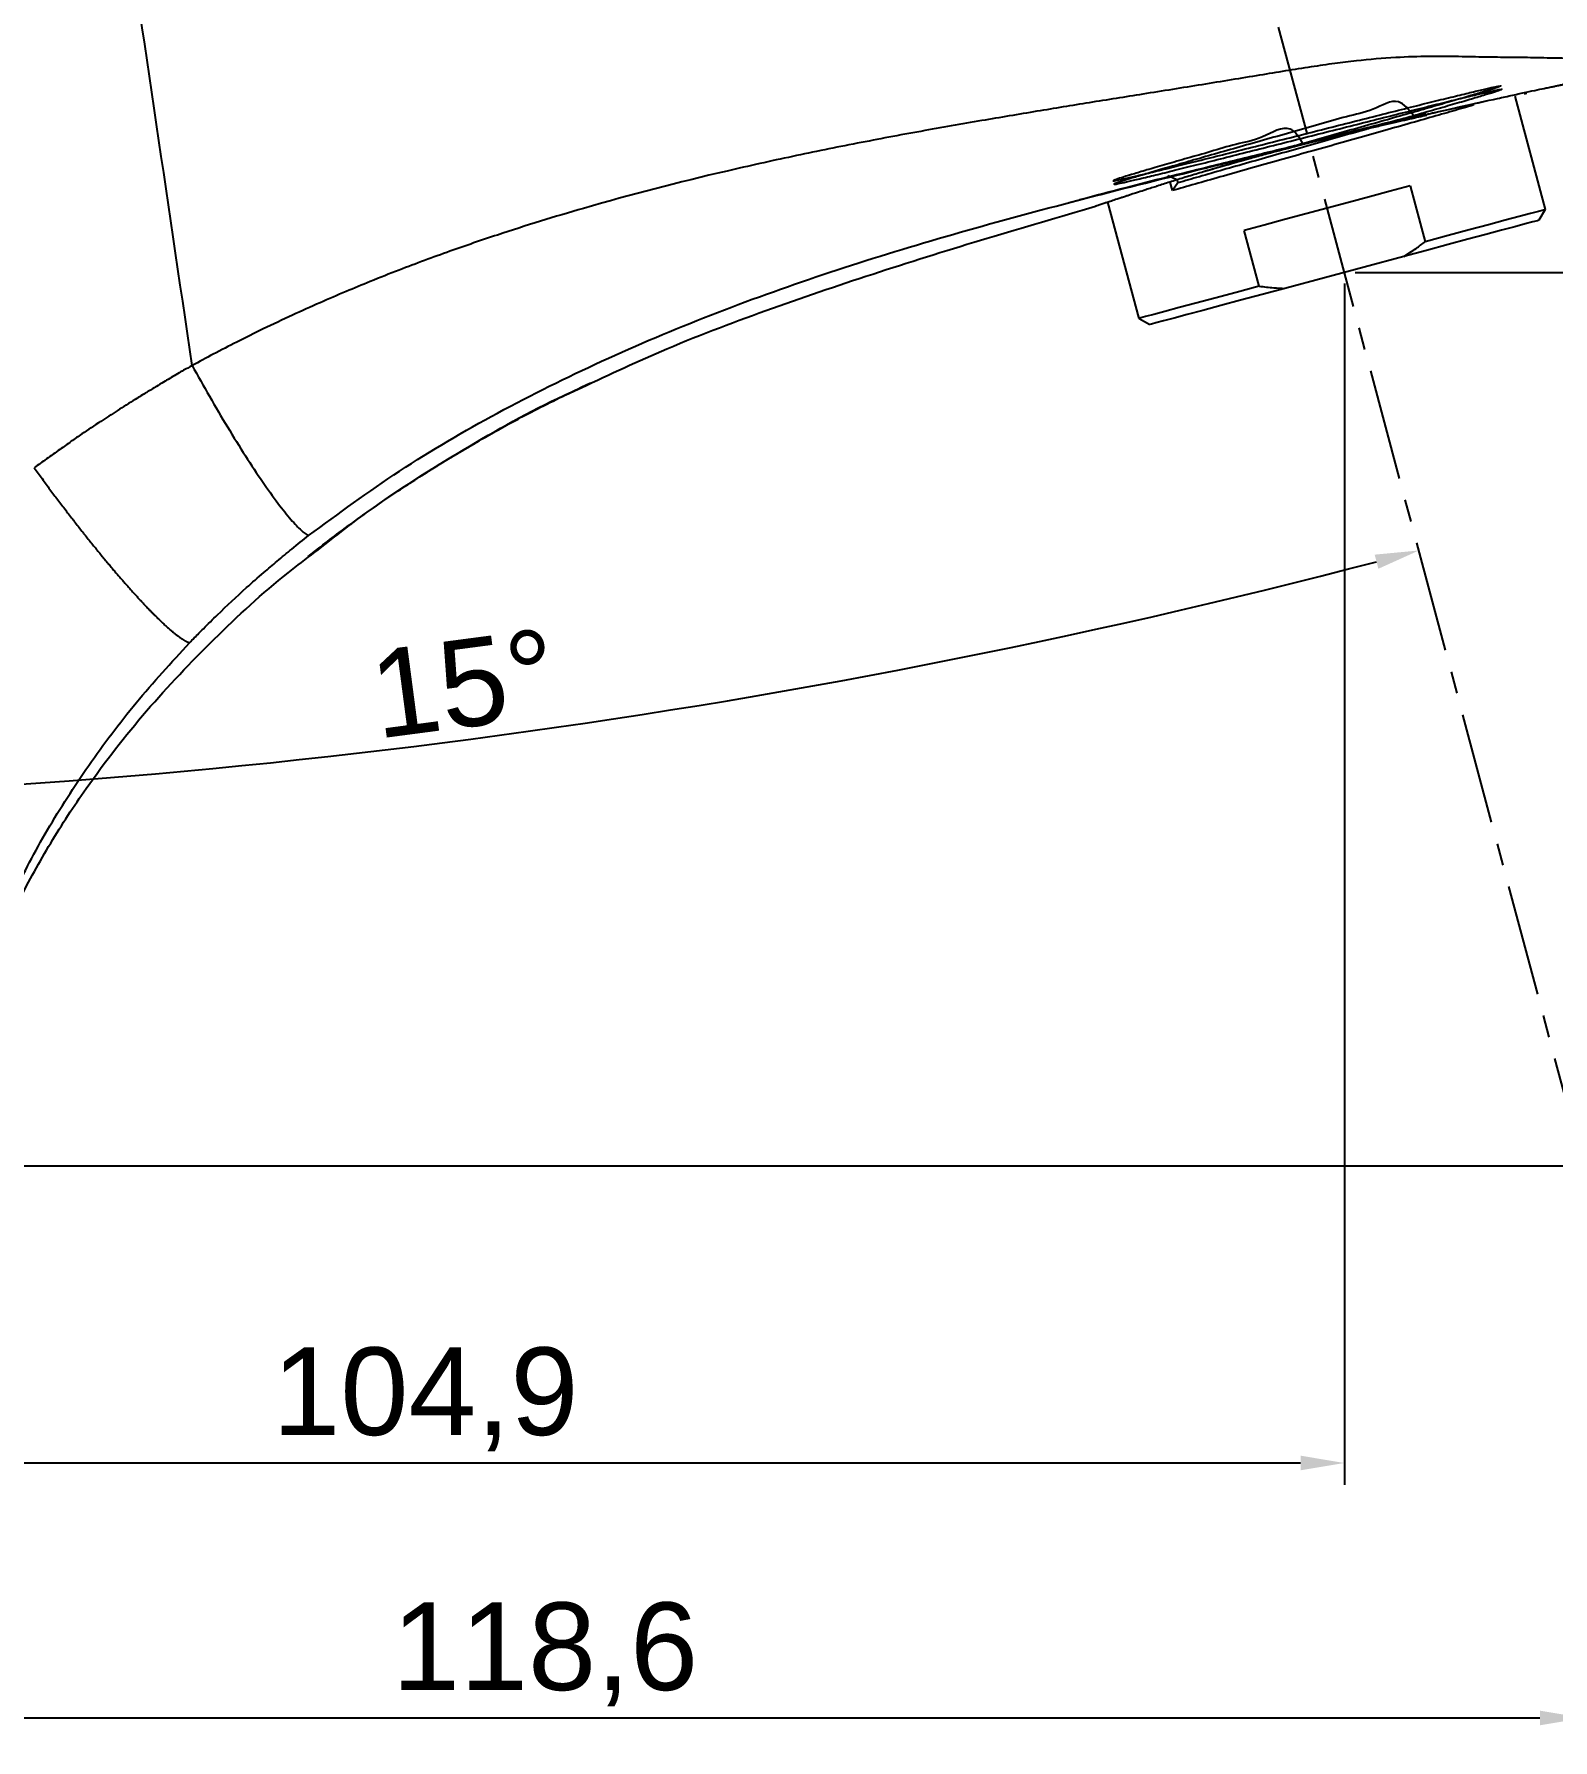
# Model space of a CAD drawing. Header units: millimetres. Extents: x 1261 to 1854, y -639 to -219.
# Drawn here: x 1434 to 1520.7, y -517.2 to -419.8 of the extents above; entities that cross this region are included whole.
import ezdxf

# ---------------------------------------------------------------- set-up
doc = ezdxf.new("R2010")
doc.units = ezdxf.units.MM
doc.header["$LTSCALE"] = 0.1
doc.linetypes.add('CENTERX2', pattern=[101.6, 63.5, -12.7, 12.7, -12.7])
doc.layers.get('0').update_dxf_attribs({"lineweight": 13})
doc.layers.add('CENTER', color=1, linetype='CENTERX2')
doc.layers.add('DIM', color=3, linetype='Continuous', lineweight=9)
doc.styles.get("Standard").update_dxf_attribs({"font": 'arial.ttf'})
doc.dimstyles.new('ISO-25', dxfattribs={"dimtxt": 2.5, "dimasz": 2.5, "dimexe": 1.25, "dimexo": 0.625, "dimtad": 1, "dimtxsty": 'Standard', "dimcen": 2.5, "dimadec": 0, "dimazin": 0, "dimtfac": 1, "dimtmove": 0, "dimatfit": 3, "dimfxl": 0, "dimarcsym": 0})

# ---------------------------------------------------------------- blocks, each defined once
blk = doc.blocks.new('*D19')
at = {"layer": 'Defpoints', "color": 0}
for p in [(1508.832, -433.412), (1403.894, -484.426), (1508.832, -501.382)]:
    blk.add_point(p, dxfattribs=at)
at = {"layer": 'DIM', "color": 3, "linetype": 'ByBlock', "lineweight": -2}
for p, q in [((1508.832, -434.037), (1508.832, -502.632)), ((1403.894, -485.051), (1403.894, -502.632)), ((1406.394, -501.382), (1506.332, -501.382))]:
    blk.add_line(p, q, dxfattribs=at)
at = {"layer": 'DIM', "color": 3}
for points in [[(1406.394, -500.965), (1406.394, -501.799), (1403.894, -501.382)], [(1506.332, -500.965), (1506.332, -501.799), (1508.832, -501.382)]]:
    blk.add_solid(points, dxfattribs=at)
at = {"layer": 'DIM', "color": 3, "insert": (1456.363, -497.752), "char_height": 5, "attachment_point": 5}
blk.add_mtext('104,9', dxfattribs=at)
blk = doc.blocks.new('*D20')
at = {"layer": 'Defpoints', "color": 0}
for p in [(1403.894, -484.426), (1522.502, -484.426), (1522.502, -515.941)]:
    blk.add_point(p, dxfattribs=at)
at = {"layer": 'DIM', "color": 3, "linetype": 'ByBlock', "lineweight": -2}
for p, q in [((1403.894, -485.051), (1403.894, -517.191)), ((1522.502, -485.051), (1522.502, -517.191)), ((1406.394, -515.941), (1520.002, -515.941))]:
    blk.add_line(p, q, dxfattribs=at)
at = {"layer": 'DIM', "color": 3}
for points in [[(1406.394, -515.524), (1406.394, -516.358), (1403.894, -515.941)], [(1520.002, -515.524), (1520.002, -516.358), (1522.502, -515.941)]]:
    blk.add_solid(points, dxfattribs=at)
at = {"layer": 'DIM', "color": 3, "insert": (1463.198, -512.311), "char_height": 5, "attachment_point": 5}
blk.add_mtext('118,6', dxfattribs=at)
blk = doc.blocks.new('*D21')
at = {"layer": 'Defpoints', "color": 0}
for p in [(1508.832, -433.412), (1543.484, -433.412), (1522.502, -484.426)]:
    blk.add_point(p, dxfattribs=at)
at = {"layer": 'DIM', "color": 3, "linetype": 'ByBlock', "lineweight": -2}
for p, q in [((1509.457, -433.412), (1544.734, -433.412)), ((1543.484, -481.926), (1543.484, -435.912)), ((1523.127, -484.426), (1544.734, -484.426))]:
    blk.add_line(p, q, dxfattribs=at)
at = {"layer": 'DIM', "color": 3}
for points in [[(1543.067, -435.912), (1543.901, -435.912), (1543.484, -433.412)], [(1543.067, -481.926), (1543.901, -481.926), (1543.484, -484.426)]]:
    blk.add_solid(points, dxfattribs=at)
at = {"layer": 'DIM', "color": 3, "insert": (1540.306, -458.919), "char_height": 5, "attachment_point": 5, "rotation": 90}
blk.add_mtext('51', dxfattribs=at)
blk = doc.blocks.new('*D22')
at = {"layer": 'Defpoints', "color": 0}
for p in [(1488.861, -365.385), (1563.411, -365.385), (1428.318, -484.426)]:
    blk.add_point(p, dxfattribs=at)
at = {"layer": 'DIM', "color": 3, "linetype": 'ByBlock', "lineweight": -2}
for p, q in [((1489.486, -365.385), (1564.661, -365.385)), ((1563.411, -481.926), (1563.411, -367.885)), ((1428.943, -484.426), (1564.661, -484.426))]:
    blk.add_line(p, q, dxfattribs=at)
at = {"layer": 'DIM', "color": 3}
for points in [[(1562.994, -367.885), (1563.828, -367.885), (1563.411, -365.385)], [(1562.994, -481.926), (1563.828, -481.926), (1563.411, -484.426)]]:
    blk.add_solid(points, dxfattribs=at)
at = {"layer": 'DIM', "color": 3, "insert": (1560.233, -424.905), "char_height": 5, "attachment_point": 5, "rotation": 90}
blk.add_mtext('119', dxfattribs=at)
blk = doc.blocks.new('*D24')
at = {"layer": 'Defpoints', "color": 0}
for p in [(1403.894, -367.966), (1504.018, -415.445), (1440.663, -462.057), (1522.502, -484.426), (1403.894, -510.787)]:
    blk.add_point(p, dxfattribs=at)
at = {"layer": 'DIM', "color": 3, "linetype": 'ByBlock', "lineweight": -2}
blk.add_arc((1403.894, -41.776), 421.886, 270.33952, 284.66051, dxfattribs=at)
at = {"layer": 'DIM', "color": 3}
for points in [[(1510.563, -449.524), (1510.776, -450.33), (1513.086, -449.287)], [(1406.395, -464.072), (1406.392, -463.238), (1403.894, -463.663)]]:
    blk.add_solid(points, dxfattribs=at)
at = {"layer": 'DIM', "color": 3, "insert": (1458.546, -456.903), "char_height": 5, "attachment_point": 5, "rotation": 7.50002}
blk.add_mtext('15°', dxfattribs=at)

msp = doc.modelspace()

# ---------------------------------------------------------------- linework, layer by layer
at = {"color": 7, "linetype": 'Continuous', "lineweight": 25}
for p, q in [((1518.559, -423.347), (1520.294, -429.823)), ((1498.78, -427.874), (1499.275, -428.104)), ((1498.807, -427.975), (1498.78, -427.874)), ((1499.013, -428.744), (1498.881, -428.251)), ((1499.327, -428.298), (1499.013, -428.744)), ((1499.275, -428.104), (1499.327, -428.298)), ((1512.59, -428.471), (1513.444, -431.658)), ((1494.956, -428.957), (1493.11, -429.431)), ((1495.218, -428.855), (1495.191, -428.866)), ((1497.112, -436.034), (1495.334, -429.401)), ((1520.294, -429.823), (1519.94, -430.435)), ((1503.961, -434.199), (1503.107, -431.012)), ((1512.226, -432.502), (1505.438, -434.321)), ((1497.112, -436.034), (1497.724, -436.388)), ((1464.38, -440.403), (1465.544, -439.874)), ((1464.38, -440.403), (1465.544, -439.874)), ((1465.266, -439.963), (1465.783, -439.706)), ((1465.266, -439.963), (1465.783, -439.706))]:
    msp.add_line(p, q, dxfattribs=at)
at = {"color": 8, "linetype": 'Continuous', "lineweight": 25}
msp.add_line((1494.628, -429.629), (1494.633, -429.628), dxfattribs=at)
msp.add_line((1494.628, -429.629), (1494.633, -429.628), dxfattribs=at)
at = {"color": 7, "linetype": 'Continuous', "lineweight": 25, "flags": 128}
for points in [[(1512.59, -428.471), (1511.452, -428.776), (1510.273, -429.091), (1509.068, -429.414), (1507.849, -429.741), (1506.63, -430.068), (1505.424, -430.391), (1504.246, -430.706), (1503.107, -431.012)], [(1519.94, -430.435), (1519.852, -430.459), (1519.589, -430.529), (1519.156, -430.645), (1518.559, -430.805), (1517.807, -431.007), (1516.913, -431.246), (1515.891, -431.52), (1514.757, -431.824), (1513.529, -432.153), (1512.226, -432.502)], [(1520.294, -429.823), (1520.199, -429.848), (1519.918, -429.924), (1519.454, -430.048), (1518.814, -430.219), (1518.01, -430.435), (1517.054, -430.691), (1515.963, -430.983), (1514.753, -431.307), (1513.444, -431.658)], [(1503.961, -434.199), (1502.653, -434.55), (1501.443, -434.874), (1500.351, -435.166), (1499.395, -435.423), (1498.591, -435.638), (1497.952, -435.809), (1497.488, -435.934), (1497.206, -436.009), (1497.112, -436.034)], [(1505.438, -434.321), (1504.135, -434.67), (1502.907, -434.999), (1501.773, -435.303), (1500.751, -435.577), (1499.857, -435.816), (1499.106, -436.018), (1498.509, -436.178), (1498.075, -436.294), (1497.812, -436.364), (1497.724, -436.388)]]:
    msp.add_lwpolyline(points, dxfattribs=at)
at = {"color": 7, "linetype": 'Continuous', "lineweight": 25}
msp.add_open_spline([(1443.05, -438.729), (1441.602, -428.939), (1440.155, -419.148), (1438.707, -409.357)], degree=3, dxfattribs=at)
msp.add_open_spline([(1443.05, -438.729), (1441.602, -428.939), (1440.155, -419.148), (1438.707, -409.357)], degree=3, dxfattribs=at)
for points, knots in [([(1523.604, -421.182), (1523.603, -421.183), (1523.601, -421.184), (1523.587, -421.185), (1523.557, -421.184), (1523.491, -421.184), (1523.353, -421.185), (1523.06, -421.188), (1522.613, -421.198), (1522.008, -421.2), (1521.278, -421.188), (1520.481, -421.172), (1519.49, -421.15), (1518.316, -421.138), (1517.121, -421.127), (1516.139, -421.108), (1515.083, -421.087), (1513.633, -421.074), (1511.672, -421.13), (1509.863, -421.286), (1508.248, -421.487), (1506.406, -421.75), (1504.436, -422.079), (1502.355, -422.424), (1500.135, -422.783), (1497.43, -423.218), (1494.293, -423.718), (1491.224, -424.22), (1488.019, -424.76), (1484.594, -425.361), (1480.99, -426.036), (1477.298, -426.784), (1472.075, -427.947), (1466.443, -429.399), (1461.195, -431.018), (1457.694, -432.217), (1455.274, -433.113), (1453.301, -433.893), (1451.793, -434.517), (1450.311, -435.155), (1448.733, -435.865), (1447.15, -436.612), (1445.645, -437.357), (1444.294, -438.055), (1443.449, -438.513), (1443.05, -438.729)], [0, 0, 0, 0, 0.004014, 0.01204, 0.019756, 0.026615, 0.0442, 0.0613, 0.080071, 0.09784, 0.113712, 0.128937, 0.141739, 0.161209, 0.178965, 0.188134, 0.197475, 0.216843, 0.237994, 0.262544, 0.275863, 0.290584, 0.322495, 0.340014, 0.358315, 0.394656, 0.427835, 0.460106, 0.49424, 0.531858, 0.571428, 0.611582, 0.652415, 0.742639, 0.797597, 0.828133, 0.861055, 0.880166, 0.895989, 0.91329, 0.931766, 0.951364, 0.969273, 0.985485, 1, 1, 1, 1]), ([(1523.604, -421.182), (1523.603, -421.183), (1523.601, -421.184), (1523.587, -421.185), (1523.557, -421.184), (1523.491, -421.184), (1523.353, -421.185), (1523.06, -421.188), (1522.613, -421.198), (1522.008, -421.2), (1521.278, -421.188), (1520.481, -421.172), (1519.49, -421.15), (1518.316, -421.138), (1517.121, -421.127), (1516.139, -421.108), (1515.083, -421.087), (1513.633, -421.074), (1511.672, -421.13), (1509.863, -421.286), (1508.248, -421.487), (1506.406, -421.75), (1504.436, -422.079), (1502.355, -422.424), (1500.135, -422.783), (1497.43, -423.218), (1494.293, -423.718), (1491.224, -424.22), (1488.019, -424.76), (1484.594, -425.361), (1480.99, -426.036), (1477.298, -426.784), (1472.075, -427.947), (1466.443, -429.399), (1461.195, -431.018), (1457.694, -432.217), (1455.274, -433.113), (1453.301, -433.893), (1451.793, -434.517), (1450.311, -435.155), (1448.733, -435.865), (1447.15, -436.612), (1445.645, -437.357), (1444.294, -438.055), (1443.449, -438.513), (1443.05, -438.729)], [0, 0, 0, 0, 0.004014, 0.01204, 0.019756, 0.026615, 0.0442, 0.0613, 0.080071, 0.09784, 0.113712, 0.128937, 0.141739, 0.161209, 0.178965, 0.188134, 0.197475, 0.216843, 0.237994, 0.262544, 0.275863, 0.290584, 0.322495, 0.340014, 0.358315, 0.394656, 0.427835, 0.460106, 0.49424, 0.531858, 0.571428, 0.611582, 0.652415, 0.742639, 0.797597, 0.828133, 0.861055, 0.880166, 0.895989, 0.91329, 0.931766, 0.951364, 0.969273, 0.985485, 1, 1, 1, 1]), ([(1449.699, -448.44), (1451.405, -447.18), (1454.856, -444.635), (1460.489, -441.357), (1466.429, -438.403), (1472.642, -435.791), (1479.06, -433.475), (1485.655, -431.437), (1492.378, -429.597), (1499.182, -427.866), (1504.583, -426.553), (1508.532, -425.587), (1511.001, -424.988), (1513.377, -424.427), (1515.609, -423.917), (1517.287, -423.544), (1518.463, -423.286), (1519.495, -423.062), (1520.126, -422.929), (1520.502, -422.851), (1520.634, -422.823), (1520.753, -422.799), (1520.86, -422.777), (1520.954, -422.758), (1521.042, -422.739), (1521.09, -422.73), (1521.131, -422.722), (1521.17, -422.714), (1521.179, -422.712), (1521.184, -422.711), (1521.187, -422.711), (1521.205, -422.707), (1521.262, -422.693), (1521.356, -422.669), (1521.43, -422.648), (1521.451, -422.642), (1521.449, -422.644), (1521.397, -422.66), (1521.345, -422.676), (1521.306, -422.685), (1521.302, -422.686)], [0, 0, 0, 0, 0.076791, 0.155233, 0.235186, 0.316412, 0.398576, 0.481664, 0.565733, 0.650209, 0.735041, 0.766594, 0.797488, 0.827339, 0.856154, 0.88474, 0.89892, 0.912835, 0.941417, 0.946339, 0.951293, 0.956275, 0.961286, 0.966325, 0.97139, 0.976221, 0.980071, 0.983155, 0.984454, 0.985203, 0.985615, 0.986362, 0.987861, 0.989883, 0.991917, 0.992865, 0.993817, 0.99592, 0.999561, 1, 1, 1, 1]), ([(1449.699, -448.44), (1451.405, -447.18), (1454.856, -444.635), (1460.489, -441.357), (1466.429, -438.403), (1472.642, -435.791), (1479.06, -433.475), (1485.655, -431.437), (1492.378, -429.597), (1499.182, -427.866), (1504.583, -426.553), (1508.532, -425.587), (1511.001, -424.988), (1513.377, -424.427), (1515.609, -423.917), (1517.287, -423.544), (1518.463, -423.286), (1519.495, -423.062), (1520.126, -422.929), (1520.502, -422.851), (1520.634, -422.823), (1520.753, -422.799), (1520.86, -422.777), (1520.954, -422.758), (1521.042, -422.739), (1521.09, -422.73), (1521.131, -422.722), (1521.17, -422.714), (1521.179, -422.712), (1521.184, -422.711), (1521.187, -422.711), (1521.205, -422.707), (1521.262, -422.693), (1521.356, -422.669), (1521.43, -422.648), (1521.451, -422.642), (1521.449, -422.644), (1521.397, -422.66), (1521.345, -422.676), (1521.306, -422.685), (1521.302, -422.686)], [0, 0, 0, 0, 0.076791, 0.155233, 0.235186, 0.316412, 0.398576, 0.481664, 0.565733, 0.650209, 0.735041, 0.766594, 0.797488, 0.827339, 0.856154, 0.88474, 0.89892, 0.912835, 0.941417, 0.946339, 0.951293, 0.956275, 0.961286, 0.966325, 0.97139, 0.976221, 0.980071, 0.983155, 0.984454, 0.985203, 0.985615, 0.986362, 0.987861, 0.989883, 0.991917, 0.992865, 0.993817, 0.99592, 0.999561, 1, 1, 1, 1]), ([(1506.469, -426.057), (1506.247, -425.697), (1505.696, -424.803), (1504.109, -425.82), (1502.637, -426.067), (1501.179, -426.528), (1499.854, -426.894), (1498.665, -427.24), (1497.645, -427.536), (1496.813, -427.784), (1496.188, -427.975), (1495.781, -428.108), (1495.604, -428.179), (1495.658, -428.189), (1495.944, -428.136), (1496.454, -428.023), (1497.179, -427.853), (1498.103, -427.629), (1499.209, -427.357), (1500.47, -427.043), (1501.862, -426.694), (1503.356, -426.317), (1504.92, -425.922), (1506.521, -425.517), (1508.127, -425.111), (1509.702, -424.713), (1511.214, -424.331), (1512.632, -423.975), (1513.926, -423.652), (1515.069, -423.37), (1516.036, -423.135), (1516.808, -422.952), (1517.369, -422.826), (1517.706, -422.759), (1517.813, -422.754), (1517.688, -422.812), (1517.334, -422.931), (1516.756, -423.109), (1515.971, -423.344), (1514.991, -423.63), (1513.84, -423.963), (1512.54, -424.335), (1511.12, -424.739), (1509.609, -425.168), (1508.041, -425.612), (1506.668, -426), (1505.838, -426.235), (1505.535, -426.321)], [0, 0, 0, 0, 0.015183, 0.037782, 0.060382, 0.082981, 0.105581, 0.128179, 0.150779, 0.173378, 0.195978, 0.218577, 0.241176, 0.263776, 0.286375, 0.308974, 0.331573, 0.354173, 0.376772, 0.399372, 0.42197, 0.44457, 0.467169, 0.489769, 0.512367, 0.534967, 0.557566, 0.580166, 0.602765, 0.625364, 0.647963, 0.670563, 0.693162, 0.715762, 0.738361, 0.76096, 0.783559, 0.806159, 0.828758, 0.851357, 0.873957, 0.896556, 0.919155, 0.941754, 0.964354, 0.986953, 1, 1, 1, 1]), ([(1512.793, -424.47), (1512.517, -424.122), (1511.874, -423.311), (1510.471, -424.206), (1508.962, -424.489), (1507.376, -424.977), (1505.782, -425.418), (1504.204, -425.867), (1502.677, -426.299), (1501.234, -426.71), (1499.905, -427.09), (1498.717, -427.433), (1497.697, -427.73), (1496.864, -427.977), (1496.239, -428.168), (1495.833, -428.301), (1495.656, -428.372), (1495.709, -428.382), (1495.995, -428.329), (1496.505, -428.216), (1497.231, -428.046), (1498.155, -427.822), (1499.26, -427.55), (1500.522, -427.236), (1501.914, -426.887), (1503.408, -426.51), (1504.972, -426.115), (1506.573, -425.71), (1508.178, -425.304), (1509.754, -424.906), (1511.266, -424.524), (1512.684, -424.168), (1513.978, -423.846), (1515.121, -423.563), (1516.088, -423.328), (1516.86, -423.145), (1517.421, -423.019), (1517.758, -422.952), (1517.865, -422.947), (1517.74, -423.005), (1517.386, -423.124), (1516.808, -423.302), (1516.023, -423.537), (1515.042, -423.823), (1513.893, -424.155), (1512.588, -424.529), (1511.529, -424.831), (1510.89, -425.012), (1510.755, -425.05)], [0, 0, 0, 0, 0.016734, 0.038945, 0.061158, 0.08337, 0.105582, 0.127794, 0.150007, 0.172219, 0.194431, 0.216643, 0.238856, 0.261068, 0.28328, 0.305492, 0.327704, 0.349917, 0.372129, 0.394341, 0.416553, 0.438766, 0.460977, 0.48319, 0.505402, 0.527614, 0.549826, 0.572039, 0.59425, 0.616463, 0.638675, 0.660888, 0.683099, 0.705312, 0.727524, 0.749736, 0.771948, 0.794161, 0.816373, 0.838585, 0.860797, 0.883009, 0.905222, 0.927434, 0.949646, 0.971858, 0.994071, 1, 1, 1, 1]), ([(1513.5, -424.391), (1513.663, -424.354), (1514.299, -424.208), (1515.36, -423.971), (1516.359, -423.75), (1516.847, -423.643), (1516.947, -423.621)], [0, 0, 0, 0, 0.131524, 0.513121, 0.900528, 1, 1, 1, 1]), ([(1513.5, -424.391), (1513.663, -424.354), (1514.299, -424.208), (1515.36, -423.971), (1516.359, -423.75), (1516.847, -423.643), (1516.947, -423.621)], [0, 0, 0, 0, 0.131524, 0.513121, 0.900528, 1, 1, 1, 1]), ([(1519.244, -423.193), (1519.235, -423.196), (1519.207, -423.203), (1519.143, -423.218), (1519.1, -423.228)], [0, 0, 0, 0, 0.326014, 1, 1, 1, 1]), ([(1519.244, -423.193), (1519.235, -423.196), (1519.207, -423.203), (1519.143, -423.218), (1519.1, -423.228)], [0, 0, 0, 0, 0.326014, 1, 1, 1, 1]), ([(1493.729, -429.252), (1494.609, -429.018), (1497.019, -428.378), (1500.483, -427.519), (1504, -426.658), (1506.918, -425.946), (1509.751, -425.263), (1511.964, -424.741), (1513.195, -424.46), (1513.5, -424.391)], [0, 0, 0, 0, 0.133354, 0.365353, 0.522288, 0.664168, 0.805999, 0.951917, 1, 1, 1, 1]), ([(1493.729, -429.252), (1494.609, -429.018), (1497.019, -428.378), (1500.483, -427.519), (1504, -426.658), (1506.918, -425.946), (1509.751, -425.263), (1511.964, -424.741), (1513.195, -424.46), (1513.5, -424.391)], [0, 0, 0, 0, 0.133354, 0.365353, 0.522288, 0.664168, 0.805999, 0.951917, 1, 1, 1, 1]), ([(1513.536, -424.445), (1513.464, -424.461), (1513.234, -424.512), (1512.814, -424.607), (1512.259, -424.732), (1511.638, -424.873), (1510.948, -425.032), (1510.189, -425.209), (1509.038, -425.482), (1507.621, -425.826), (1506.022, -426.228), (1504.795, -426.548), (1503.755, -426.826), (1502.893, -427.063), (1502.073, -427.294), (1501.273, -427.525), (1500.611, -427.72), (1500.05, -427.89), (1499.644, -428.013), (1499.251, -428.135), (1498.87, -428.254), (1498.503, -428.37), (1498.255, -428.449), (1498.029, -428.521), (1497.805, -428.593), (1497.453, -428.707), (1496.986, -428.859), (1496.589, -428.99), (1496.305, -429.083), (1496.182, -429.124), (1496.038, -429.171), (1495.812, -429.245), (1495.536, -429.336), (1495.291, -429.415), (1495.114, -429.472), (1494.929, -429.532), (1494.764, -429.585), (1494.642, -429.625), (1494.633, -429.628), (1494.628, -429.629)], [0, 0, 0, 0, 0.0096006, 0.0309476, 0.054439, 0.0800736, 0.1078512, 0.1377742, 0.1698457, 0.2417096, 0.298663, 0.3504792, 0.381886, 0.4196392, 0.4528358, 0.4819032, 0.5203851, 0.5393391, 0.5582814, 0.5772127, 0.5961327, 0.615041, 0.6339373, 0.6359709, 0.6522107, 0.6714888, 0.6975294, 0.7388959, 0.7524511, 0.7612495, 0.7677547, 0.7871236, 0.8184581, 0.8459988, 0.8682048, 0.8865779, 0.9281775, 0.9652198, 1, 1, 1, 1]), ([(1513.536, -424.445), (1513.464, -424.461), (1513.234, -424.512), (1512.814, -424.607), (1512.259, -424.732), (1511.638, -424.873), (1510.948, -425.032), (1510.189, -425.209), (1509.038, -425.482), (1507.621, -425.826), (1506.022, -426.228), (1504.795, -426.548), (1503.755, -426.826), (1502.893, -427.063), (1502.073, -427.294), (1501.273, -427.525), (1500.611, -427.72), (1500.05, -427.89), (1499.644, -428.013), (1499.251, -428.135), (1498.87, -428.254), (1498.503, -428.37), (1498.255, -428.449), (1498.029, -428.521), (1497.805, -428.593), (1497.453, -428.707), (1496.986, -428.859), (1496.589, -428.99), (1496.305, -429.083), (1496.182, -429.124), (1496.038, -429.171), (1495.812, -429.245), (1495.536, -429.336), (1495.291, -429.415), (1495.114, -429.472), (1494.929, -429.532), (1494.764, -429.585), (1494.642, -429.625), (1494.633, -429.628), (1494.628, -429.629)], [0, 0, 0, 0, 0.0096006, 0.0309476, 0.054439, 0.0800736, 0.1078512, 0.1377742, 0.1698457, 0.2417096, 0.298663, 0.3504792, 0.381886, 0.4196392, 0.4528358, 0.4819032, 0.5203851, 0.5393391, 0.5582814, 0.5772127, 0.5961327, 0.615041, 0.6339373, 0.6359709, 0.6522107, 0.6714888, 0.6975294, 0.7388959, 0.7524511, 0.7612495, 0.7677547, 0.7871236, 0.8184581, 0.8459988, 0.8682048, 0.8865779, 0.9281775, 0.9652198, 1, 1, 1, 1]), ([(1516.229, -423.852), (1516.022, -423.912), (1515.484, -424.069), (1514.404, -424.38), (1513.041, -424.769), (1511.541, -425.195), (1509.946, -425.646), (1508.288, -426.115), (1506.601, -426.591), (1504.923, -427.064), (1503.288, -427.526), (1501.734, -427.967), (1500.28, -428.38), (1499.436, -428.623), (1499.013, -428.744)], [0, 0, 0, 0, 0.053769, 0.13979, 0.225811, 0.311832, 0.397853, 0.483874, 0.569895, 0.655916, 0.741937, 0.827958, 0.913979, 1, 1, 1, 1]), ([(1507.744, -425.748), (1508.313, -425.603), (1509.617, -425.27), (1511.596, -424.774), (1512.856, -424.454), (1513.49, -424.293)], [0, 0, 0, 0, 0.277422, 0.636103, 1, 1, 1, 1]), ([(1510.216, -425.203), (1510.029, -425.257), (1509.342, -425.451), (1508.089, -425.806), (1506.498, -426.256), (1504.911, -426.706), (1503.366, -427.143), (1501.898, -427.561), (1500.524, -427.953), (1499.726, -428.183), (1499.327, -428.298)], [0, 0, 0, 0, 0.050824, 0.186423, 0.322016, 0.457615, 0.593208, 0.728807, 0.8644, 1, 1, 1, 1]), ([(1503.555, -426.882), (1503.479, -426.904), (1502.889, -427.071), (1501.918, -427.347), (1501.096, -427.582), (1500.721, -427.689)], [0, 0, 0, 0, 0.074632, 0.577926, 1, 1, 1, 1]), ([(1465.275, -439.981), (1466.894, -439.225), (1470.463, -437.559), (1476.166, -435.417), (1482.277, -433.353), (1488.438, -431.44), (1492.565, -430.233), (1494.628, -429.629)], [0, 0, 0, 0, 0.1720279, 0.3790378, 0.5860203, 0.7930239, 1, 1, 1, 1]), ([(1465.275, -439.981), (1466.894, -439.225), (1470.463, -437.559), (1476.166, -435.417), (1482.277, -433.353), (1488.438, -431.44), (1492.565, -430.233), (1494.628, -429.629)], [0, 0, 0, 0, 0.1720279, 0.3790378, 0.5860203, 0.7930239, 1, 1, 1, 1]), ([(1512.226, -432.502), (1512.462, -432.35), (1512.877, -432.082), (1513.273, -431.786), (1513.444, -431.658)], [0, 0, 0, 0, 0.567207, 1, 1, 1, 1]), ([(1503.961, -434.199), (1504.242, -434.232), (1504.733, -434.289), (1505.227, -434.311), (1505.438, -434.321)], [0, 0, 0, 0, 0.572665, 1, 1, 1, 1]), ([(1443.05, -438.729), (1442.964, -438.775), (1442.773, -438.878), (1442.462, -439.054), (1442.002, -439.322), (1441.512, -439.616), (1440.958, -439.952), (1440.419, -440.279), (1439.671, -440.737), (1438.794, -441.288), (1437.779, -441.948), (1436.903, -442.529), (1436.127, -443.066), (1435.456, -443.543), (1434.75, -444.048), (1434.26, -444.396), (1434.024, -444.564)], [0, 0, 0, 0, 0.027242, 0.060442, 0.099494, 0.175778, 0.219857, 0.280171, 0.351666, 0.46438, 0.56914, 0.689365, 0.757757, 0.832356, 0.919056, 1, 1, 1, 1]), ([(1443.05, -438.729), (1442.964, -438.775), (1442.773, -438.878), (1442.462, -439.054), (1442.002, -439.322), (1441.512, -439.616), (1440.958, -439.952), (1440.419, -440.279), (1439.671, -440.737), (1438.794, -441.288), (1437.779, -441.948), (1436.903, -442.529), (1436.127, -443.066), (1435.456, -443.543), (1434.75, -444.048), (1434.26, -444.396), (1434.024, -444.564)], [0, 0, 0, 0, 0.027242, 0.060442, 0.099494, 0.175778, 0.219857, 0.280171, 0.351666, 0.46438, 0.56914, 0.689365, 0.757757, 0.832356, 0.919056, 1, 1, 1, 1]), ([(1443.05, -438.729), (1443.367, -439.307), (1443.697, -439.897), (1444.372, -441.072), (1444.717, -441.659), (1445.406, -442.801), (1445.75, -443.356), (1446.422, -444.407), (1446.75, -444.903), (1447.372, -445.81), (1447.667, -446.222), (1448.211, -446.944), (1448.461, -447.255), (1448.907, -447.771), (1449.103, -447.976), (1449.442, -448.282), (1449.583, -448.384), (1449.699, -448.44)], [0, 0, 0, 0, 0.125, 0.125, 0.25, 0.25, 0.375, 0.375, 0.5, 0.5, 0.625, 0.625, 0.75, 0.75, 0.875, 0.875, 1, 1, 1, 1]), ([(1443.05, -438.729), (1443.367, -439.307), (1443.697, -439.897), (1444.372, -441.072), (1444.717, -441.659), (1445.406, -442.801), (1445.75, -443.356), (1446.422, -444.407), (1446.75, -444.903), (1447.372, -445.81), (1447.667, -446.222), (1448.211, -446.944), (1448.461, -447.255), (1448.907, -447.771), (1449.103, -447.976), (1449.442, -448.282), (1449.583, -448.384), (1449.699, -448.44)], [0, 0, 0, 0, 0.125, 0.125, 0.25, 0.25, 0.375, 0.375, 0.5, 0.5, 0.625, 0.625, 0.75, 0.75, 0.875, 0.875, 1, 1, 1, 1]), ([(1449.67, -449.632), (1449.908, -449.444), (1450.491, -448.984), (1451.56, -448.172), (1452.983, -447.133), (1454.78, -445.892), (1456.959, -444.48), (1459.532, -442.939), (1462.332, -441.391), (1464.308, -440.429), (1465.266, -439.963)], [0, 0, 0, 0, 0.050095, 0.122923, 0.218732, 0.337415, 0.478616, 0.64178, 0.826229, 1, 1, 1, 1]), ([(1449.67, -449.632), (1449.908, -449.444), (1450.491, -448.984), (1451.56, -448.172), (1452.983, -447.133), (1454.78, -445.892), (1456.959, -444.48), (1459.532, -442.939), (1462.332, -441.391), (1464.308, -440.429), (1465.266, -439.963)], [0, 0, 0, 0, 0.050095, 0.122923, 0.218732, 0.337415, 0.478616, 0.64178, 0.826229, 1, 1, 1, 1]), ([(1450.056, -449.388), (1451.049, -448.608), (1453.754, -446.482), (1458.513, -443.501), (1462.62, -441.168), (1464.937, -440.132), (1465.275, -439.981)], [0, 0, 0, 0, 0.211149, 0.575289, 0.938198, 1, 1, 1, 1]), ([(1450.056, -449.388), (1451.049, -448.608), (1453.754, -446.482), (1458.513, -443.501), (1462.62, -441.168), (1464.937, -440.132), (1465.275, -439.981)], [0, 0, 0, 0, 0.211149, 0.575289, 0.938198, 1, 1, 1, 1]), ([(1434.024, -444.564), (1434.099, -444.668), (1434.25, -444.876), (1434.477, -445.186), (1434.703, -445.494), (1434.93, -445.799), (1435.155, -446.102), (1435.38, -446.401), (1435.604, -446.696), (1435.826, -446.987), (1436.046, -447.274), (1436.264, -447.557), (1436.48, -447.835), (1436.694, -448.107), (1436.905, -448.374), (1437.113, -448.636), (1437.318, -448.892), (1437.52, -449.142), (1437.719, -449.386), (1437.913, -449.623), (1438.105, -449.854), (1438.292, -450.079), (1438.475, -450.297), (1438.654, -450.509), (1438.829, -450.714), (1439, -450.912), (1439.167, -451.103), (1439.329, -451.288), (1439.487, -451.466), (1439.64, -451.638), (1439.789, -451.803), (1439.934, -451.962), (1440.074, -452.114), (1440.21, -452.26), (1440.341, -452.399), (1440.468, -452.533), (1440.591, -452.66), (1440.709, -452.782), (1440.824, -452.898), (1440.934, -453.009), (1441.04, -453.114), (1441.143, -453.213), (1441.241, -453.308), (1441.335, -453.398), (1441.426, -453.483), (1441.513, -453.563), (1441.597, -453.639), (1441.677, -453.71), (1441.754, -453.777), (1441.827, -453.841), (1441.897, -453.9), (1441.965, -453.956), (1442.029, -454.008), (1442.09, -454.057), (1442.149, -454.103), (1442.204, -454.145), (1442.258, -454.185), (1442.308, -454.222), (1442.357, -454.256), (1442.403, -454.288), (1442.446, -454.317), (1442.488, -454.344), (1442.527, -454.369), (1442.564, -454.392), (1442.6, -454.413), (1442.633, -454.432), (1442.665, -454.45), (1442.695, -454.466), (1442.724, -454.48), (1442.751, -454.493), (1442.776, -454.505), (1442.8, -454.516), (1442.823, -454.525), (1442.844, -454.534), (1442.864, -454.541), (1442.883, -454.548), (1442.895, -454.552), (1442.901, -454.554)], [0, 0, 0, 0, 0.01995, 0.039875, 0.059765, 0.07961, 0.099398, 0.119121, 0.138768, 0.158328, 0.177793, 0.197153, 0.216398, 0.235519, 0.254508, 0.273355, 0.292053, 0.310593, 0.328968, 0.347169, 0.365191, 0.383026, 0.400667, 0.418109, 0.435347, 0.452373, 0.469184, 0.485775, 0.502142, 0.518279, 0.534185, 0.549854, 0.565285, 0.580474, 0.595419, 0.610118, 0.624569, 0.63877, 0.65272, 0.666418, 0.679863, 0.693054, 0.70599, 0.718673, 0.731101, 0.743274, 0.755194, 0.76686, 0.778272, 0.789432, 0.800341, 0.810999, 0.821408, 0.831568, 0.841481, 0.851148, 0.86057, 0.869749, 0.878686, 0.887383, 0.895842, 0.904063, 0.912048, 0.9198, 0.927319, 0.934608, 0.941667, 0.948499, 0.955105, 0.961486, 0.967644, 0.973582, 0.979299, 0.984798, 0.99008, 0.995147, 1, 1, 1, 1]), ([(1434.024, -444.564), (1434.099, -444.668), (1434.25, -444.876), (1434.477, -445.186), (1434.703, -445.494), (1434.93, -445.799), (1435.155, -446.102), (1435.38, -446.401), (1435.604, -446.696), (1435.826, -446.987), (1436.046, -447.274), (1436.264, -447.557), (1436.48, -447.835), (1436.694, -448.107), (1436.905, -448.374), (1437.113, -448.636), (1437.318, -448.892), (1437.52, -449.142), (1437.719, -449.386), (1437.913, -449.623), (1438.105, -449.854), (1438.292, -450.079), (1438.475, -450.297), (1438.654, -450.509), (1438.829, -450.714), (1439, -450.912), (1439.167, -451.103), (1439.329, -451.288), (1439.487, -451.466), (1439.64, -451.638), (1439.789, -451.803), (1439.934, -451.962), (1440.074, -452.114), (1440.21, -452.26), (1440.341, -452.399), (1440.468, -452.533), (1440.591, -452.66), (1440.709, -452.782), (1440.824, -452.898), (1440.934, -453.009), (1441.04, -453.114), (1441.143, -453.213), (1441.241, -453.308), (1441.335, -453.398), (1441.426, -453.483), (1441.513, -453.563), (1441.597, -453.639), (1441.677, -453.71), (1441.754, -453.777), (1441.827, -453.841), (1441.897, -453.9), (1441.965, -453.956), (1442.029, -454.008), (1442.09, -454.057), (1442.149, -454.103), (1442.204, -454.145), (1442.258, -454.185), (1442.308, -454.222), (1442.357, -454.256), (1442.403, -454.288), (1442.446, -454.317), (1442.488, -454.344), (1442.527, -454.369), (1442.564, -454.392), (1442.6, -454.413), (1442.633, -454.432), (1442.665, -454.45), (1442.695, -454.466), (1442.724, -454.48), (1442.751, -454.493), (1442.776, -454.505), (1442.8, -454.516), (1442.823, -454.525), (1442.844, -454.534), (1442.864, -454.541), (1442.883, -454.548), (1442.895, -454.552), (1442.901, -454.554)], [0, 0, 0, 0, 0.01995, 0.039875, 0.059765, 0.07961, 0.099398, 0.119121, 0.138768, 0.158328, 0.177793, 0.197153, 0.216398, 0.235519, 0.254508, 0.273355, 0.292053, 0.310593, 0.328968, 0.347169, 0.365191, 0.383026, 0.400667, 0.418109, 0.435347, 0.452373, 0.469184, 0.485775, 0.502142, 0.518279, 0.534185, 0.549854, 0.565285, 0.580474, 0.595419, 0.610118, 0.624569, 0.63877, 0.65272, 0.666418, 0.679863, 0.693054, 0.70599, 0.718673, 0.731101, 0.743274, 0.755194, 0.76686, 0.778272, 0.789432, 0.800341, 0.810999, 0.821408, 0.831568, 0.841481, 0.851148, 0.86057, 0.869749, 0.878686, 0.887383, 0.895842, 0.904063, 0.912048, 0.9198, 0.927319, 0.934608, 0.941667, 0.948499, 0.955105, 0.961486, 0.967644, 0.973582, 0.979299, 0.984798, 0.99008, 0.995147, 1, 1, 1, 1]), ([(1442.901, -454.554), (1442.99, -454.462), (1443.25, -454.192), (1443.777, -453.658), (1444.761, -452.689), (1445.909, -451.62), (1447.054, -450.611), (1447.916, -449.878), (1448.77, -449.173), (1449.378, -448.693), (1449.699, -448.44)], [0, 0, 0, 0, 0.042091, 0.122989, 0.2465, 0.495196, 0.637403, 0.746309, 0.866143, 1, 1, 1, 1]), ([(1442.901, -454.554), (1442.99, -454.462), (1443.25, -454.192), (1443.777, -453.658), (1444.761, -452.689), (1445.909, -451.62), (1447.054, -450.611), (1447.916, -449.878), (1448.77, -449.173), (1449.378, -448.693), (1449.699, -448.44)], [0, 0, 0, 0, 0.042091, 0.122989, 0.2465, 0.495196, 0.637403, 0.746309, 0.866143, 1, 1, 1, 1]), ([(1430.652, -475.386), (1430.96, -474.482), (1431.672, -472.39), (1433.126, -469.25), (1434.927, -465.967), (1437.311, -462.319), (1440.386, -458.38), (1444.274, -454.292), (1447.521, -451.293), (1449.545, -449.772), (1450.056, -449.388)], [0, 0, 0, 0, 0.086974, 0.201308, 0.314776, 0.427967, 0.598103, 0.769334, 0.94174, 1, 1, 1, 1]), ([(1430.652, -475.386), (1430.96, -474.482), (1431.672, -472.39), (1433.126, -469.25), (1434.927, -465.967), (1437.311, -462.319), (1440.386, -458.38), (1444.274, -454.292), (1447.521, -451.293), (1449.545, -449.772), (1450.056, -449.388)], [0, 0, 0, 0, 0.086974, 0.201308, 0.314776, 0.427967, 0.598103, 0.769334, 0.94174, 1, 1, 1, 1]), ([(1428.717, -483.436), (1428.867, -482.359), (1429.189, -480.043), (1430.005, -476.46), (1431.197, -472.675), (1432.785, -468.908), (1434.757, -465.176), (1437.114, -461.508), (1439.808, -457.921), (1441.865, -455.682), (1442.901, -454.554)], [0, 0, 0, 0, 0.106848, 0.229841, 0.351345, 0.474391, 0.60091, 0.73106, 0.864456, 1, 1, 1, 1]), ([(1428.717, -483.436), (1428.867, -482.359), (1429.189, -480.043), (1430.005, -476.46), (1431.197, -472.675), (1432.785, -468.908), (1434.757, -465.176), (1437.114, -461.508), (1439.808, -457.921), (1441.865, -455.682), (1442.901, -454.554)], [0, 0, 0, 0, 0.106848, 0.229841, 0.351345, 0.474391, 0.60091, 0.73106, 0.864456, 1, 1, 1, 1])]:
    msp.add_open_spline(points, degree=3, knots=knots, dxfattribs=at)
at = {"layer": 'CENTER'}
msp.add_line((1522.502, -484.426), (1504.018, -415.445), dxfattribs=at)

# ---------------------------------------------------------------- dimensions: what is measured, and where the dimension line sits
at = {"layer": 'DIM', "color": 7}
for base, p1, p2, picture, middle in [((1563.411, -365.385), (1428.318, -484.426), (1488.861, -365.385), '*D22', (1560.233, -424.905)), ((1543.484, -433.412), (1522.502, -484.426), (1508.832, -433.412), '*D21', (1540.306, -458.919))]:
    dim = msp.add_linear_dim(base=base, p1=p1, p2=p2, angle=90, dimstyle='ISO-25', override={"dimtxt": 5, "dimdec": 1, "dimcen": 5, "dimclrd": 3, "dimclre": 3, "dimclrt": 3, "dimtdec": 1, "dimfxl": 1.25, "dimtfill": 1, "dimarcsym": 1}, dxfattribs=at)
    dim.commit()
    dim.dimension.update_dxf_attribs({"geometry": picture, "text_midpoint": middle})
dim = msp.add_angular_dim_2l(base=(1440.663, -462.057), line1=((1403.894, -367.966), (1403.894, -510.787)), line2=((1522.502, -484.426), (1504.018, -415.445)), dimstyle='ISO-25', override={"dimtxt": 5, "dimdec": 1, "dimcen": 5, "dimclrd": 3, "dimclre": 3, "dimclrt": 3, "dimtdec": 1, "dimfxl": 1.25, "dimtfill": 1, "dimarcsym": 1}, dxfattribs=at)
dim.commit()
dim.dimension.update_dxf_attribs({"geometry": '*D24', "text_midpoint": (1458.546, -456.903)})
for base, p2, picture, middle in [((1508.832, -501.382), (1508.832, -433.412), '*D19', (1456.363, -497.752)), ((1522.502, -515.941), (1522.502, -484.426), '*D20', (1463.198, -512.311))]:
    dim = msp.add_linear_dim(base=base, p1=(1403.894, -484.426), p2=p2, dimstyle='ISO-25', override={"dimtxt": 5, "dimdec": 1, "dimcen": 5, "dimclrd": 3, "dimclre": 3, "dimclrt": 3, "dimtdec": 1, "dimfxl": 1.25, "dimtfill": 1, "dimarcsym": 1}, dxfattribs=at)
    dim.commit()
    dim.dimension.update_dxf_attribs({"geometry": picture, "text_midpoint": middle})

doc.saveas('drawing.dxf')
